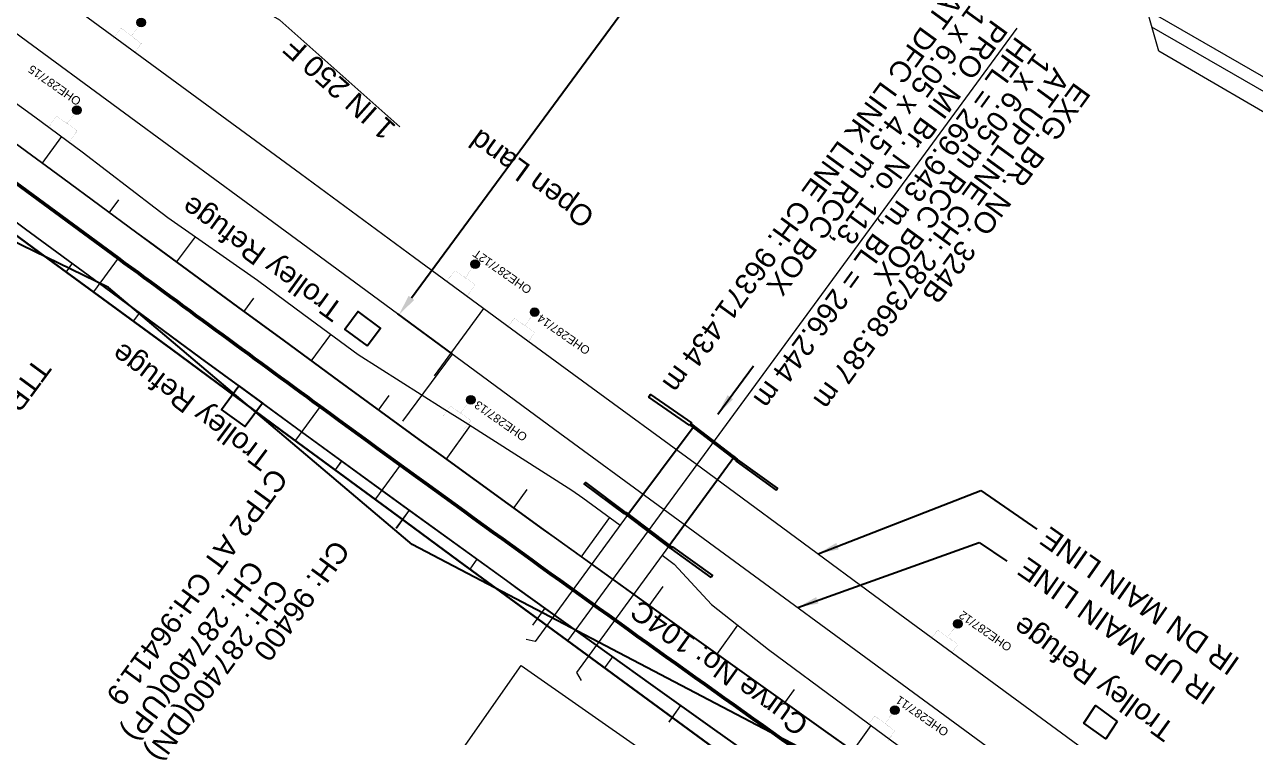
# Model space of a CAD drawing. Header units: metres. Extents: x 644418 to 1306172, y 3366650 to 6747308.
# Drawn here: x 654876.7 to 655024.1, y 3372233.1 to 3372318.4 of the extents above; entities that cross this region are included whole.
import ezdxf
from ezdxf.enums import TextEntityAlignment as Align

# ---------------------------------------------------------------- set-up
doc = ezdxf.new("R2010")
doc.units = ezdxf.units.M
doc.header["$MEASUREMENT"] = 0
doc.linetypes.add('CENTER', pattern=[2, 1.25, -0.25, 0.25, -0.25])
doc.layers.get('Defpoints').update_dxf_attribs({"lineweight": 0})
for name, color, linetype, lineweight in [('BRIDGE DETAILS PLAN', 7, 'Continuous', 0), ('CANAL BOTTOM', 5, 'Continuous', 0), ('Existing Chainage', 7, 'Continuous', 0), ('Existing IR Track', 143, 'Continuous', 0), ('OHE MAST', 8, 'Continuous', 0), ('OHE MAST TEXT', 8, 'Continuous', 0), ('Prop TPTC Connecting line', 10, 'Continuous', 0), ('Prop- DN Curve_cont', 3, 'Continuous', 0), ('PROP-DFC Connecting line', 1, 'Continuous', 0), ('Proposed Chainages Connecting line', 10, 'Continuous', 0), ('Proposed Curve_Details Connecting line', 10, 'Continuous', 0), ('PROPOSED DFCC TOE LINE', 239, 'Continuous', 0), ('PROPOSED DFCC TOE LINE - Connecting line', 239, 'Continuous', 0), ('PROPOSED DFCC TOE SLOPES - Connecting line', 239, 'Continuous', 0), ('PROPOSED GRADES IN PLAN', 10, 'Continuous', 0), ('PROPOSED RETAINING WALL', 154, 'Continuous', 30)]:
    doc.layers.add(name, color=color, linetype=linetype, lineweight=lineweight)
for name, color, linetype in [('BRIDGE_PARAPET', 7, 'Continuous'), ('C-ROAD-CNTR-N', 92, 'Continuous'), ('CULVERT_PARAPET', 7, 'Continuous'), ('DFCC Boundary', 6, 'CENTER'), ('PROPOSED DFCC FORMATION LINE', 187, 'Continuous'), ('PROPOSED FORMATION LINE - Connecting line', 187, 'Continuous'), ('RETAINING_WALL', 142, 'Continuous'), ('SFL_SOFFIT_LVL', 251, 'Continuous'), ('Side Details', 251, 'Continuous'), ('Trolley Refuse', 10, 'Continuous'), ('TROLLEY_STAND', 7, 'Continuous'), ('WATER_LOGGED_AREA', 5, 'Continuous')]:
    doc.layers.add(name, color=color, linetype=linetype)
doc.styles.get("Standard").update_dxf_attribs({"font": 'arial.ttf'})
doc.styles.add('Style-Arial', font='arial.ttf')
doc.dimstyles.new('DIM', dxfattribs={"dimtxt": 2.5, "dimasz": 2.5, "dimexe": 0.18, "dimexo": 0.0625, "dimgap": 0.09, "dimtad": 0, "dimtih": 1, "dimtoh": 1, "dimdec": 3, "dimzin": 0, "dimdsep": 46, "dimtxsty": 'Standard', "dimcen": 0.09, "dimadec": 0, "dimazin": 0, "dimtfac": 1, "dimtdec": 3, "dimtofl": 0, "dimtmove": 0, "dimatfit": 3, "dimfxl": 1, "dimtolj": 1, "dimtzin": 0, "dimarcsym": 0})
doc.dimstyles.new('ISO-25', dxfattribs={"dimtxt": 2.5, "dimasz": 2.5, "dimexe": 1.25, "dimexo": 0.625, "dimtad": 1, "dimtxsty": 'Standard', "dimcen": 2.5, "dimadec": 0, "dimazin": 0, "dimtfac": 1, "dimtmove": 0, "dimatfit": 3, "dimfxl": 1, "dimarcsym": 0})

# ---------------------------------------------------------------- blocks, each defined once
blk = doc.blocks.new('OHE MAST')
h = blk.add_hatch(color=256)
edge = h.paths.add_edge_path()
edge.add_arc((0, 0), 0.514, 0, 360)
at = {"const_width": 0.01, "flags": 128}
for points in [[(1.5, 3.5), (1.5, 2), (-1.5, 2), (-1.5, 3.5)], [(0, 2), (0, 0)]]:
    blk.add_lwpolyline(points, dxfattribs=at)
blk.add_circle((0, 0), 0.514)
blk = doc.blocks.new('*D1843')
at = {"layer": 'Defpoints', "color": 0, "linetype": 'Continuous', "ltscale": 0.5, "transparency": 16777216}
for p in [(655087.35, 3372327.28), (655008.55, 3372219.83), (655018.91, 3372212.23)]:
    blk.add_point(p, dxfattribs=at)
at = {"layer": 'DFCC Boundary', "color": 0, "linetype": 'Continuous', "lineweight": -2, "ltscale": 0.5, "transparency": 16777216}
for p, q in [((655087.4, 3372327.24), (655097.85, 3372319.58)), ((655096.23, 3372317.67), (655059.17, 3372267.13)), ((655020.39, 3372214.24), (655057.55, 3372264.93)), ((655008.6, 3372219.79), (655019.05, 3372212.12))]:
    blk.add_line(p, q, dxfattribs=at)
at = {"layer": 'DFCC Boundary', "color": 0, "linetype": 'Continuous', "ltscale": 0.5, "transparency": 16777216}
for points in [[(655095.89, 3372317.91), (655096.56, 3372317.42), (655097.71, 3372319.68)], [(655020.05, 3372214.49), (655020.72, 3372214), (655018.91, 3372212.23)]]:
    blk.add_solid(points, dxfattribs=at)
at = {"layer": 'DFCC Boundary', "color": 0, "linetype": 'Continuous', "ltscale": 0.5, "transparency": 16777216, "insert": (655058.36, 3372266.03), "char_height": 2.5, "attachment_point": 5, "rotation": 145}
blk.add_mtext('\\A1;133.249 m', dxfattribs=at)
blk = doc.blocks.new('*D1846')
at = {"layer": 'Defpoints', "color": 0, "linetype": 'Continuous', "ltscale": 0.5, "transparency": 16777216}
for p in [(654996.46, 3372385.33), (655002.86, 3372380.61), (654927.94, 3372279)]:
    blk.add_point(p, dxfattribs=at)
at = {"layer": 'DFCC Boundary', "color": 0, "linetype": 'Continuous', "lineweight": -2, "ltscale": 0.5, "transparency": 16777216}
for p, q in [((655002.81, 3372380.65), (654996.32, 3372385.43)), ((654994.98, 3372383.32), (654969.18, 3372348.32)), ((654923.02, 3372285.73), (654967.55, 3372346.12)), ((654927.89, 3372279.04), (654921.4, 3372283.82))]:
    blk.add_line(p, q, dxfattribs=at)
at = {"layer": 'DFCC Boundary', "color": 0, "linetype": 'Continuous', "ltscale": 0.5, "transparency": 16777216}
for points in [[(654994.64, 3372383.56), (654995.32, 3372383.07), (654996.46, 3372385.33)], [(654922.69, 3372285.98), (654923.36, 3372285.48), (654921.54, 3372283.72)]]:
    blk.add_solid(points, dxfattribs=at)
at = {"layer": 'DFCC Boundary', "color": 0, "linetype": 'Continuous', "ltscale": 0.5, "transparency": 16777216, "insert": (654968.36, 3372347.22), "char_height": 2.5, "attachment_point": 5, "rotation": 145}
blk.add_mtext('\\A1;126.245 m', dxfattribs=at)

msp = doc.modelspace()

# ---------------------------------------------------------------- linework, layer by layer
at = {"layer": 'BRIDGE DETAILS PLAN', "color": 7, "linetype": 'Continuous', "lineweight": 0, "flags": 128}
msp.add_lwpolyline([(654995.5354, 3372318.0293), (654941.7102, 3372244.6726)], dxfattribs=at)
at = {"layer": 'BRIDGE_PARAPET', "linetype": 'Continuous'}
msp.add_polyline3d([(654954.105, 3372255.741, 271.896), (654948.607, 3372259.881, 271.94), (654948.727, 3372260.024, 271.926), (654954.2251, 3372255.8839, 271.926)], close=True, dxfattribs=at)
at = {"layer": 'C-ROAD-CNTR-N', "color": 4, "linetype": 'Continuous', "lineweight": 50, "flags": 128}
for points in [[(654887.9053, 3372290.4777), (654631.1009, 3372479.2944)], [(654912.093, 3372272.7308), (654911.3117, 3372273.3018), (654910.5304, 3372273.8729), (654909.7493, 3372274.4442), (654908.9683, 3372275.0156), (654908.1873, 3372275.5872), (654907.4065, 3372276.1588), (654906.6258, 3372276.7306), (654905.8451, 3372277.3025), (654905.0645, 3372277.8746), (654904.284, 3372278.4467), (654903.5036, 3372279.0189), (654902.7232, 3372279.5913), (654901.9429, 3372280.1637), (654901.1627, 3372280.7362), (654900.3825, 3372281.3088), (654899.6024, 3372281.8815), (654898.8224, 3372282.4542), (654898.0424, 3372283.0271), (654897.2624, 3372283.5999), (654896.4825, 3372284.1729), (654895.7026, 3372284.7459), (654894.9228, 3372285.3189), (654894.143, 3372285.892), (654893.3632, 3372286.4651), (654892.5835, 3372287.0383), (654891.8037, 3372287.6115), (654891.024, 3372288.1847), (654890.2443, 3372288.7579), (654889.4646, 3372289.3312), (654888.685, 3372289.9044), (654887.9053, 3372290.4777)]]:
    msp.add_lwpolyline(points, dxfattribs=at)
msp.add_lwpolyline([(654986.0019, 3372219.7538, -0.00454682), (654912.093, 3372272.7308)], format="xyb", dxfattribs=at)
at = {"layer": 'CULVERT_PARAPET', "linetype": 'Continuous'}
msp.add_polyline3d([(654961.952, 3372266.278, 271.899), (654956.471, 3372270.457, 271.897), (654956.556, 3372270.592, 271.896), (654962.037, 3372266.413, 271.896)], close=True, dxfattribs=at)
at = {"layer": 'Existing Chainage', "color": 0, "linetype": 'Continuous', "lineweight": 13, "flags": 128}
for points in [[(654925.7881, 3372276.398), (654931.7127, 3372284.454)], [(654922.002, 3372270.9535), (654927.9374, 3372279.0015)]]:
    msp.add_lwpolyline(points, dxfattribs=at)
at = {"layer": 'Existing IR Track', "flags": 128}
for points in [[(654754.1037, 3372414.8497), (654773.0735, 3372400.8919), (654783.9879, 3372392.8491), (654795.2087, 3372384.5806), (654808.6193, 3372374.7671), (654821.6928, 3372365.2025), (654834.4372, 3372355.9055), (654846.7137, 3372346.949), (654862.611, 3372335.259), (654877.7443, 3372324.1307), (654894.3501, 3372311.9253), (654909.7502, 3372300.606), (654923.4048, 3372290.5639), (654936.3891, 3372281.0149), (654944.1345, 3372275.3551), (654956.9977, 3372265.9349), (654968.2816, 3372257.6528), (654980.9211, 3372248.3148), (655003.4473, 3372231.7951), (655020.4332, 3372219.3339), (655036.6726, 3372207.4204)], [(654749.8676, 3372409.9067), (654768.5288, 3372396.1525), (654779.7739, 3372387.9298), (654790.5757, 3372380.0314), (654804.381, 3372369.8277), (654817.7838, 3372359.9206), (654830.1286, 3372350.8829), (654842.1417, 3372342.0883), (654858.2941, 3372330.2226), (654874.1829, 3372318.5503), (654890.0426, 3372306.9001), (654905.8021, 3372295.3233), (654919.0865, 3372285.5279), (654932.2805, 3372275.7991), (654940.1907, 3372269.9632), (654953.1596, 3372260.4861), (654964.1223, 3372252.4424), (654976.8437, 3372243.1067), (654999.3454, 3372226.5744), (655016.1039, 3372214.2844), (655032.6442, 3372202.1544)]]:
    msp.add_lwpolyline(points, dxfattribs=at)
at = {"layer": 'Prop TPTC Connecting line', "lineweight": 0, "flags": 128}
for points in [[(654887.9054, 3372290.4776), (654884.9435, 3372286.4493)], [(654912.0931, 3372272.7307), (654909.1434, 3372268.6935)]]:
    msp.add_lwpolyline(points, dxfattribs=at)
at = {"layer": 'PROP-DFC Connecting line', "color": 12, "linetype": 'Continuous', "lineweight": 0, "flags": 128}
msp.add_lwpolyline([(655101.2687, 3372139.1876), (655010.5773, 3372202.5479), (655007.5032, 3372204.6957), (655004.4294, 3372206.8437), (655001.3559, 3372208.9923), (654998.2831, 3372211.1417), (654995.2111, 3372213.2923), (654992.14, 3372215.4443), (654989.0702, 3372217.5981), (654986.0018, 3372219.7539, -0.00454681), (654912.0931, 3372272.7307), (654909.066, 3372274.9441), (654906.0403, 3372277.1595), (654903.016, 3372279.3766), (654899.9926, 3372281.5951), (654896.9701, 3372283.8147), (654893.9482, 3372286.0352), (654890.9267, 3372288.2562), (654887.9054, 3372290.4776), (654631.1002, 3372479.295)], format="xyb", dxfattribs=at)
at = {"layer": 'PROP-DFC Connecting line', "linetype": 'Continuous', "lineweight": 0, "flags": 128}
for points, elevation in [([(654948.877, 3372259.6777), (654937.8642, 3372244.6071), (654936.7552, 3372244.8272)], 271.9378), ([(654953.8094, 3372255.9636), (654942.7967, 3372240.893), (654943.3433, 3372239.9032)], 271.8967)]:
    msp.add_lwpolyline(points, dxfattribs=dict(at, elevation=elevation))
at = {"layer": 'Proposed Chainages Connecting line', "lineweight": 0, "flags": 128}
msp.add_lwpolyline([(654918.7801, 3372261.6701), (654921.7202, 3372265.7143)], dxfattribs=at)
at = {"layer": 'Proposed Curve_Details Connecting line'}
msp.add_lwpolyline([(654951.1911, 3372231.2187), (654965.3294, 3372221.319), (654945.9234, 3372193.6044), (654916.7767, 3372214.0131), (654936.1827, 3372241.7277), (654951.1911, 3372231.2187)], dxfattribs=at)
at = {"layer": 'PROPOSED DFCC FORMATION LINE', "lineweight": 0, "flags": 128}
msp.add_lwpolyline([(654975.7831, 3372231.551), (654972.6298, 3372233.7842), (654963.4341, 3372240.3179), (654956.3484, 3372245.3737), (654951.1117, 3372249.1222), (654940.1135, 3372257.0281), (654938.8161, 3372257.9638), (654926.5473, 3372266.8426), (654923.9253, 3372268.7475), (654914.3054, 3372275.7586), (654907.7831, 3372280.5314), (654902.2117, 3372284.618), (654891.6677, 3372292.3659), (654890.1268, 3372293.4988), (654881.2644, 3372300.015), (654875.5544, 3372304.2133), (654865.1511, 3372311.8623), (654859.4411, 3372316.0607), (654843.3278, 3372327.9081), (654827.2144, 3372339.7555), (654811.1011, 3372351.6029), (654794.9878, 3372363.4503), (654778.8745, 3372375.2977), (654762.7612, 3372387.1451)], dxfattribs=at)
at = {"layer": 'PROPOSED DFCC TOE LINE', "lineweight": 0, "flags": 128}
for points in [[(655181.4959, 3372231.4896), (655150.4732, 3372234.1865), (655133.2556, 3372244.3654), (655116.0078, 3372254.4919), (655098.7804, 3372264.6536), (655081.541, 3372274.7947), (655064.3128, 3372284.9551), (655047.108, 3372295.1563), (655029.8209, 3372305.2144), (655012.5276, 3372315.2617), (655007.9851, 3372331.2576)], [(655162.4287, 3372233.1472), (655011.121, 3372320.2149)], [(655158.886, 3372233.4551), (655011.7084, 3372318.1463)]]:
    msp.add_lwpolyline(points, dxfattribs=at)
at = {"layer": 'PROPOSED DFCC TOE LINE - Connecting line', "lineweight": 0, "flags": 128}
for points in [[(654808.7058, 3372362.3469), (654813.5913, 3372354.9897), (654830.6893, 3372344.4815), (654845.2556, 3372330.5301), (654861.7328, 3372319.1776), (654867.4426, 3372314.9789), (654877.9085, 3372307.4151), (654883.6152, 3372303.2123), (654892.3473, 3372296.5189), (654893.8606, 3372295.3485), (654904.5825, 3372287.8475), (654910.1361, 3372283.7425), (654916.634, 3372278.9456), (654926.7165, 3372272.5869), (654929.466, 3372270.8628), (654942.2455, 3372262.7177), (654943.5442, 3372261.787), (654948.0436, 3372258.5371)], [(654953.0484, 3372254.9221), (654954.5116, 3372253.8653), (654958.9579, 3372249.0242), (654965.7879, 3372243.6228), (654974.8496, 3372236.916), (654977.9574, 3372234.6235), (654990.1471, 3372225.6496), (654990.9335, 3372225.0716), (655002.2967, 3372216.8775), (655007.1305, 3372213.3657), (655014.4233, 3372208.053), (655023.306, 3372201.6004), (655039.543, 3372189.9197), (655055.8007, 3372178.2688), (655071.9783, 3372166.5032), (655088.3648, 3372155.0366), (655090.0294, 3372153.8147)]]:
    msp.add_lwpolyline(points, dxfattribs=at)
at = {"layer": 'PROPOSED DFCC TOE SLOPES - Connecting line', "linetype": 'Continuous', "lineweight": 0, "flags": 128}
for points in [[(654878.7893, 3372301.8348), (654881.1415, 3372305.0341)], [(654886.8458, 3372295.9112), (654887.98, 3372297.4541)], [(654894.9026, 3372289.9889), (654897.1501, 3372293.0472)], [(654882.4032, 3372289.8686), (654881.6619, 3372288.8605)], [(654882.4035, 3372289.8684), (654881.6624, 3372288.8602)], [(654902.9591, 3372284.0698), (654904.1432, 3372285.6834)], [(654890.4609, 3372283.9456), (654889.7216, 3372282.94)], [(654890.4616, 3372283.945), (654889.7227, 3372282.9392)], [(654911.0206, 3372278.1623), (654913.3609, 3372281.3619)], [(654919.0924, 3372272.2698), (654920.372, 3372274.0255)], [(654927.1719, 3372266.3905), (654930.1165, 3372270.4482)], [(654914.6725, 3372266.2105), (654913.8867, 3372265.134)], [(654914.6772, 3372266.2071), (654913.893, 3372265.1294)], [(654935.2667, 3372260.5324), (654936.9075, 3372262.8033)], [(654922.763, 3372260.3233), (654921.1796, 3372258.1473)], [(654922.7709, 3372260.3176), (654921.1933, 3372258.1376)], [(654943.372, 3372254.6858), (654946.7945, 3372259.4393)], [(654930.8721, 3372254.4548), (654930.004, 3372253.2554)], [(654930.8768, 3372254.4514), (654930.0106, 3372253.2506)], [(654951.4858, 3372248.8544), (654953.1577, 3372251.1867)], [(654938.987, 3372248.6012), (654937.5087, 3372246.5519)], [(654938.9922, 3372248.5975), (654937.5176, 3372246.5456)], [(654959.614, 3372243.0436), (654962.105, 3372246.5353)], [(654947.1126, 3372242.7613), (654946.16, 3372241.436)], [(654947.1202, 3372242.7559), (654946.1709, 3372241.428)], [(654967.755, 3372237.2478), (654968.9005, 3372238.8595)], [(654955.2552, 3372236.9402), (654953.8374, 3372234.9568)], [(654955.2613, 3372236.9359), (654953.8473, 3372234.9498)], [(654975.9039, 3372231.4658), (654978.076, 3372234.5361)]]:
    msp.add_lwpolyline(points, dxfattribs=at)
at = {"layer": 'PROPOSED FORMATION LINE - Connecting line', "lineweight": 0, "flags": 128}
for points in [[(654975.812, 3372231.5918), (654972.6587, 3372233.825), (654963.4631, 3372240.3586), (654956.3775, 3372245.4143), (654951.1408, 3372249.1628), (654940.1427, 3372257.0687), (654938.8453, 3372258.0043), (654926.5766, 3372266.8831), (654923.9547, 3372268.7879), (654914.3349, 3372275.799), (654907.8127, 3372280.5718), (654902.2413, 3372284.6583), (654891.6973, 3372292.4062), (654890.1564, 3372293.5391), (654881.294, 3372300.0552), (654875.584, 3372304.2536), (654865.1807, 3372311.9026), (654859.4707, 3372316.101), (654843.3574, 3372327.9484), (654827.2441, 3372339.7958), (654811.1307, 3372351.6432), (654795.0174, 3372363.4906), (654778.9041, 3372375.338), (654762.7908, 3372387.1854)], [(654968.2638, 3372227.6246), (654959.0542, 3372234.1681), (654951.9578, 3372239.2316), (654946.7132, 3372242.9857), (654935.6984, 3372250.9037), (654934.399, 3372251.8407), (654922.1116, 3372260.733), (654919.4857, 3372262.6407), (654909.8513, 3372269.6624), (654903.3205, 3372274.4415), (654897.7439, 3372278.5319), (654887.1954, 3372286.2831), (654885.6544, 3372287.4161), (654876.792, 3372293.9322), (654871.082, 3372298.1305), (654860.6787, 3372305.7796), (654854.9687, 3372309.9779), (654838.8554, 3372321.8253), (654822.742, 3372333.6727), (654806.6287, 3372345.5201), (654790.5154, 3372357.3675), (654774.4021, 3372369.2149), (654758.2888, 3372381.0623)], [(654968.2927, 3372227.6654), (654959.0832, 3372234.2089), (654951.9869, 3372239.2722), (654946.7423, 3372243.0264), (654935.7276, 3372250.9442), (654934.4282, 3372251.8813), (654922.141, 3372260.7734), (654919.5151, 3372262.6811), (654909.8808, 3372269.7028), (654903.35, 3372274.4818), (654897.7735, 3372278.5722), (654887.225, 3372286.3234), (654885.684, 3372287.4564), (654876.8216, 3372293.9725), (654871.1116, 3372298.1708), (654860.7083, 3372305.8198), (654854.9983, 3372310.0182), (654838.885, 3372321.8656), (654822.7717, 3372333.713), (654806.6583, 3372345.5604), (654790.545, 3372357.4078), (654774.4317, 3372369.2552), (654758.3184, 3372381.1026)]]:
    msp.add_lwpolyline(points, dxfattribs=at)
at = {"layer": 'PROPOSED GRADES IN PLAN', "linetype": 'Continuous', "lineweight": 0, "flags": 128}
msp.add_lwpolyline([(654921.6558, 3372306.2089), (654907.2629, 3372318.9945), (654893.1179, 3372327.134)], dxfattribs=at)
at = {"layer": 'PROPOSED RETAINING WALL', "flags": 128}
msp.add_lwpolyline([(654798.2863, 3372345.3086), (654803.9532, 3372341.1198), (654809.1962, 3372337.2813), (654810.3217, 3372338.8121), (654817.4636, 3372333.5835), (654829.4626, 3372324.7991), (654834.5221, 3372321.0824), (654835.6714, 3372322.6453), (654846.7495, 3372314.5072), (654862.6381, 3372302.8351), (654878.4982, 3372291.1845), (654894.2436, 3372279.6182), (654907.5138, 3372269.8333), (654920.7077, 3372260.1044), (654928.6496, 3372254.2451), (654941.6392, 3372244.753), (654952.5866, 3372236.7206), (654965.3067, 3372227.3857), (654987.7997, 3372210.8599), (655004.5721, 3372198.5597), (655021.1011, 3372186.438), (655037.9593, 3372174.0375)], dxfattribs=at)
at = {"layer": 'RETAINING_WALL', "linetype": 'Continuous'}
for points in [[(654956.361, 3372270.46, 271.212), (654951.446, 3372273.85, 271.231), (654951.666, 3372274.159, 271.231), (654956.581, 3372270.769, 271.231)], [(654966.719, 3372262.724, 271.213), (654966.873, 3372262.946, 271.213), (654962.068, 3372266.385, 271.217), (654961.914, 3372266.163, 271.217)], [(654948.555, 3372259.861, 271.22), (654943.708, 3372263.476, 271.173), (654943.868, 3372263.608, 271.197), (654948.7151, 3372259.9929, 271.197)], [(654958.935, 3372252.241, 271.198), (654954.169, 3372255.693, 271.205), (654954.313, 3372255.931, 271.187), (654959.079, 3372252.479, 271.187)]]:
    msp.add_polyline3d(points, close=True, dxfattribs=at)
at = {"layer": 'SFL_SOFFIT_LVL', "linetype": 'Continuous'}
for points in [[(654948.84, 3372259.628, 270.672), (654956.882, 3372270.425, 270.698)], [(654961.746, 3372266.778, 270.635), (654953.765, 3372255.903, 270.631)]]:
    msp.add_polyline3d(points, dxfattribs=at)
at = {"layer": 'Trolley Refuse'}
msp.add_lwpolyline([(654902.3642, 3372275.2049), (654905.1871, 3372273.1358), (654903.118, 3372270.3129), (654900.2951, 3372272.382)], close=True, dxfattribs=at)
at = {"layer": 'TROLLEY_STAND', "linetype": 'Continuous'}
for points in [[(654917.733, 3372280, 271.692), (654919.333, 3372282.124, 271.723), (654916.637, 3372284.087, 271.79), (654915.0369, 3372281.9629, 271.79)], [(655007.563, 3372235.018, 271.48), (655006.174, 3372232.93, 271.492), (655003.562, 3372234.824, 271.521), (655004.951, 3372236.912, 271.521)]]:
    msp.add_polyline3d(points, close=True, dxfattribs=at)
at = {"layer": 'WATER_LOGGED_AREA', "linetype": 'Continuous'}
msp.add_polyline3d([(655006.488, 3372105.002, 262.849), (654976.799, 3372228.068, 264.784), (654923.116, 3372256.21, 264.93), (654886.732, 3372286.983, 267.595), (654848.224, 3372305.702, 268.087), (654794.209, 3372353.526, 266.688)], dxfattribs=at)

# ---------------------------------------------------------------- block references
at = {"layer": 'OHE MAST', "color": 2, "rotation": 143.3908318566117}
for p in [(654890.666, 3372318.716), (654882.97, 3372308.218), (654930.668, 3372289.754), (654937.784, 3372284.03), (654930.13, 3372273.517), (654988.464, 3372246.716), (654980.92, 3372236.368)]:
    msp.add_blockref('OHE MAST', p, dxfattribs=at)

# ---------------------------------------------------------------- texts
at = {"layer": 'BRIDGE DETAILS PLAN', "color": 10}
for s, p in [('AT DFC LINK LINE CH: 96371.434 m', (654987.3078, 3372322.794)), ('1 x 6.05 x 4.5 m RCC BOX', (654989.9428, 3372320.9601)), ('PRO. MI Br. No. 113,', (654992.5777, 3372319.2059))]:
    msp.add_text(s, height=2.5, rotation=234, dxfattribs=at).set_placement(p)
at = {"layer": 'BRIDGE DETAILS PLAN'}
for s, p in [('HFL = 269.943 m, BL = 266.244 m', (654995.4699, 3372317.1648)), ('1 x 6.05 m RCC BOX', (654997.7812, 3372315.2545)), ('AT UP LINE CH: 287368.587 m', (655000.013, 3372313.4239)), ('EXG. BR. NO. 324B', (655002.4838, 3372311.6729))]:
    msp.add_text(s, height=2.5, rotation=234, dxfattribs=at).set_placement(p)
at = {"layer": 'Existing Chainage', "color": 0, "lineweight": 0, "insert": (654888.9666, 3372233.2224), "char_height": 2.5, "attachment_point": 6, "rotation": 233.59648, "line_spacing_factor": 0.6, "style": 'Style-Arial'}
msp.add_mtext('CH: 287400(UP)', dxfattribs=at)
at = {"layer": 'Existing Chainage', "color": 0, "linetype": 'Continuous', "lineweight": 0, "insert": (654891.7877, 3372230.8219), "char_height": 2.5, "attachment_point": 6, "rotation": 233.668013, "line_spacing_factor": 0.6, "style": 'Style-Arial'}
msp.add_mtext('CH: 287400(DN)', dxfattribs=at)
at = {"layer": 'Existing IR Track', "color": 7, "lineweight": 0}
for s, p in [('IR DN MAIN LINE', (654998.7917, 3372257.4372)), ('IR UP MAIN LINE', (654996.1169, 3372253.7879))]:
    msp.add_text(s, height=2.5, rotation=145, dxfattribs=at).set_placement(p, align=Align.MIDDLE_RIGHT)
at = {"layer": 'OHE MAST TEXT'}
for s, p in [('OHE287/15', (654880.2955, 3372311.1762)), ('OHE287/12T', (654933.909, 3372288.8695)), ('OHE287/14', (654941.2649, 3372281.3472)), ('OHE287/13', (654933.7308, 3372270.984)), ('OHE287/12', (654991.7612, 3372245.8269)), ('OHE287/11', (654984.1874, 3372235.6577))]:
    msp.add_text(s, height=1, rotation=145, dxfattribs=at).set_placement(p, align=Align.MIDDLE_CENTER)
at = {"layer": 'Prop TPTC Connecting line', "lineweight": 0, "char_height": 2.5, "attachment_point": 4, "line_spacing_factor": 0.6, "style": 'Style-Arial'}
for s, insert, rotation in [('TTP2 AT CH:96441.9', (654879.0198, 3372277.9759), 233.674617), ('CTP2 AT CH:96411.9', (654907.3718, 3372264.8291), 233.846506)]:
    msp.add_mtext(s, dxfattribs=dict(at, insert=insert, rotation=rotation))
at = {"layer": 'Prop- DN Curve_cont', "color": 1, "style": 'Style-Arial'}
msp.add_text('Curve No: 104C', height=2.5, rotation=144.38622, dxfattribs=at).set_placement((654970.8023, 3372235.147))
at = {"layer": 'Proposed Chainages Connecting line', "lineweight": 0, "insert": (654914.7949, 3372256.2149), "char_height": 2.5, "attachment_point": 4, "rotation": 233.983015, "line_spacing_factor": 0.6, "style": 'Style-Arial'}
msp.add_mtext('CH: 96400', dxfattribs=at)
at = {"layer": 'PROPOSED GRADES IN PLAN', "linetype": 'Continuous', "lineweight": 0, "insert": (654909.1521, 3372317.127), "char_height": 2.5, "attachment_point": 9, "rotation": 138.384418, "line_spacing_factor": 0.84, "style": 'Style-Arial'}
msp.add_mtext('1 IN 250 F', dxfattribs=at)
at = {"layer": 'Side Details'}
for s, p in [('Open Land', (654945.1635, 3372295.921, 268.102)), ('Trolley Refuge', (654915.0708, 3372284.7695)), ('Trolley Refuge', (655014.6419, 3372234.4912))]:
    msp.add_text(s, height=2.5, rotation=144.100313, dxfattribs=at).set_placement(p)
at = {"layer": 'Trolley Refuse', "style": 'Style-Arial'}
msp.add_text('Trolley Refuge', height=2.5, rotation=143.187011, dxfattribs=at).set_placement((654906.5229, 3372266.8925))

# ---------------------------------------------------------------- dimensions: what is measured, and where the dimension line sits
at = {"layer": 'DFCC Boundary', "linetype": 'Continuous', "ltscale": 0.5}
for base, p1, p2, angle, picture, middle in [((654996.4633, 3372385.3272), (654927.9374, 3372279.0015), (655002.8598, 3372380.6107), 53.596457, '*D1846', (654968.364, 3372347.2191)), ((655018.9085, 3372212.2281), (655087.3459, 3372327.2788), (655008.5485, 3372219.8252), 233.746815, '*D1843', (655058.3608, 3372266.0281))]:
    dim = msp.add_linear_dim(base=base, p1=p1, p2=p2, angle=angle, dimstyle='DIM', override={"dimpost": ' m'}, dxfattribs=at)
    dim.commit()
    dim.dimension.update_dxf_attribs({"geometry": picture, "text_midpoint": middle, "dimtype": 129, "text_rotation": 145})

# ---------------------------------------------------------------- leaders
at = {"layer": 'CANAL BOTTOM'}
msp.add_leader([(654959.7382, 3372271.8251, 0.029), (654963.9853, 3372277.6134)], dimstyle='ISO-25', override={"dimtxt": 3, "dimasz": 2.5, "dimgap": 0.625, "dimtad": 0, "dimdec": 3, "dimzin": 2, "dimtdec": 3}, dxfattribs=at)
at = {"layer": 'Existing IR Track', "color": 7, "lineweight": 0}
for points in [[(654971.7313, 3372255.1042), (654991.2164, 3372262.6823), (654997.918, 3372258.0479)], [(654969.2885, 3372248.6771), (654991.0078, 3372256.4378), (654994.3505, 3372254.2012)]]:
    msp.add_leader(points, dimstyle='ISO-25', override={"dimtxt": 0.5, "dimtad": 0}, dxfattribs=at)

doc.saveas('drawing.dxf')
